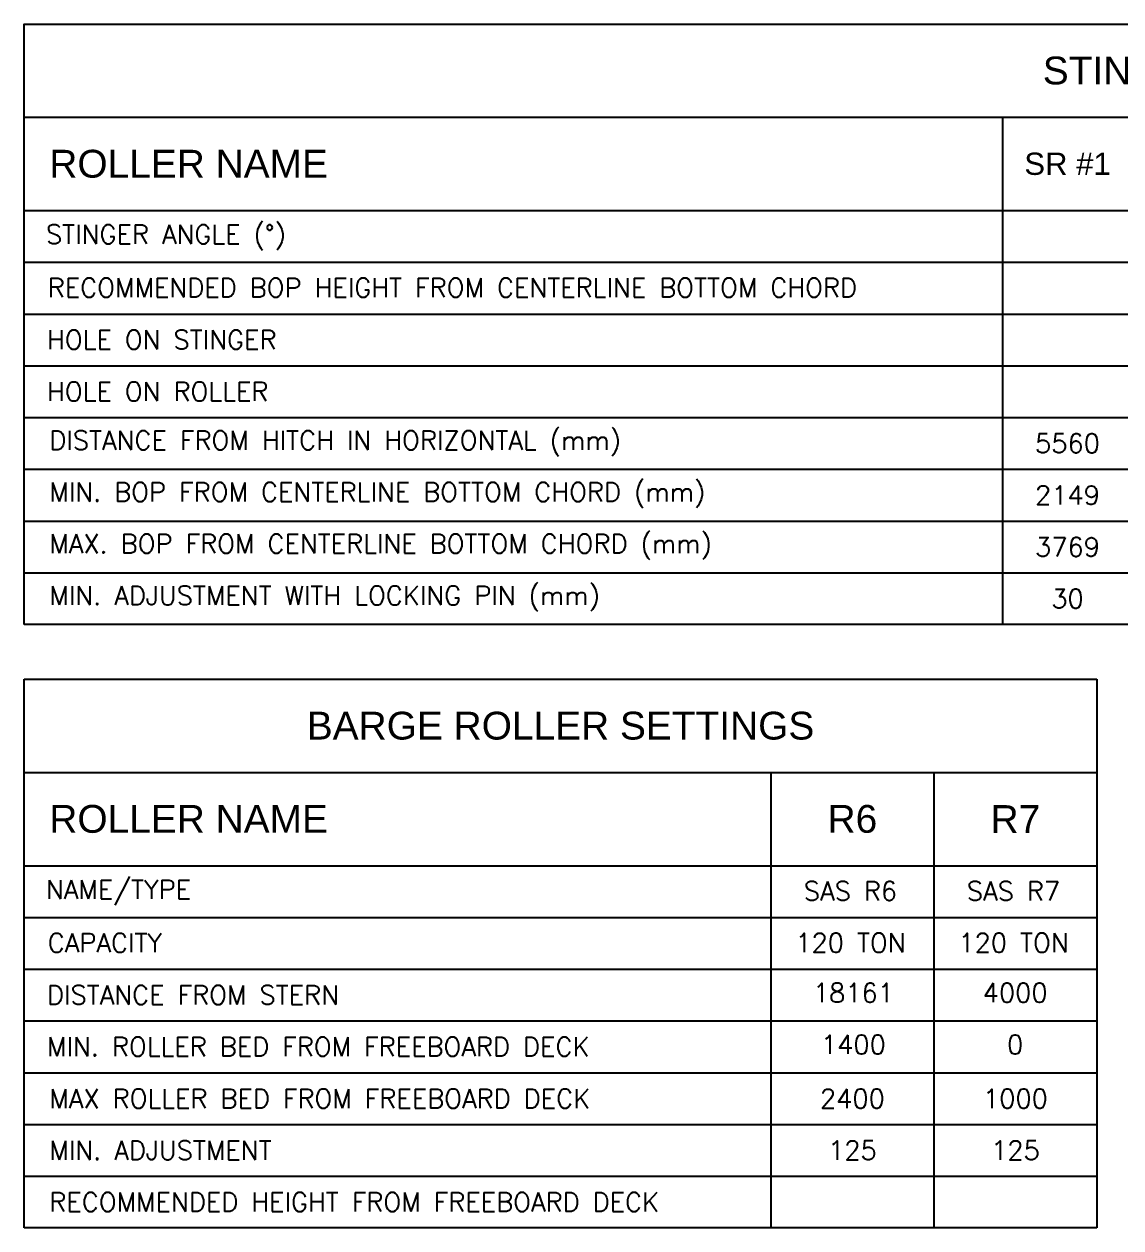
# Model space of a CAD drawing. Extents: x -77424 to 170509, y -26698 to 150000.
# Drawn here: x 0 to 39420, y 106726 to 150000 of the extents above; entities that cross this region are included whole.
import ezdxf

# ---------------------------------------------------------------- set-up
doc = ezdxf.new("R2010")
doc.units = 0
doc.header["$LTSCALE"] = 3.5
doc.header["$MEASUREMENT"] = 0
doc.layers.get('0').update_dxf_attribs({"linetype": 'CONTINUOUS'})
doc.layers.add('DIM', color=1, linetype='CONTINUOUS')
doc.styles.add('ROMANS', font='romans')
doc.styles.add('USOS-Text', font='arial.ttf')

msp = doc.modelspace()

# ---------------------------------------------------------------- linework, layer by layer
at = {"color": 3}
for p, q in [((0, 146648.7), (91118.1, 146648.7)), ((35169.5, 146648.7), (35169.5, 128415.7)), ((0, 143297.4), (91118.1, 143297.4)), ((0, 106725.8), (0, 126449.9)), ((0, 126449.9), (38559.1, 126449.9)), ((38559.1, 126449.9), (38559.1, 106725.8)), ((0, 123098.6), (38559.1, 123098.6)), ((26840.2, 123098.6), (26840.2, 106725.8)), ((32699.6, 123098.6), (32699.6, 119747.3)), ((0, 119747.3), (38559.1, 119747.3)), ((32699.6, 119747.3), (32699.6, 106725.8)), ((38559.1, 106725.8), (0, 106725.8))]:
    msp.add_line(p, q, dxfattribs=at)
at = {"color": 1}
for p, q in [((0, 141437.2), (91118.1, 141437.2)), ((0, 139577), (91118.1, 139577)), ((0, 137716.8), (91118.1, 137716.8)), ((0, 135856.5), (91118.1, 135856.5)), ((0, 133996.3), (91118.1, 133996.3)), ((0, 132136.1), (91118.1, 132136.1)), ((0, 130275.9), (91118.1, 130275.9)), ((0, 117887.1), (38559.1, 117887.1)), ((0, 116026.8), (38559.1, 116026.8)), ((0, 114166.6), (38559.1, 114166.6)), ((0, 112306.4), (38559.1, 112306.4)), ((0, 110446.2), (38559.1, 110446.2)), ((0, 108586), (38559.1, 108586))]:
    msp.add_line(p, q, dxfattribs=at)
at = {"color": 3}
msp.add_lwpolyline([(0, 128415.7), (0, 150000), (91118.1, 150000), (91118.1, 128415.7)], close=True, dxfattribs=at)

# ---------------------------------------------------------------- texts
at = {"style": 'USOS-Text'}
for s, insert, char_height, width, attachment_point in [('{\\C3;STINGER ROLLER SETTINGS}', (46390.9, 148324.4), 1000, 21232.543, 5), ('{\\C3;ROLLER NAME}', (907.1, 144973.1), 1000, 21232.543, 4), ('{\\C3;SR #1}', (37500.7, 144973.1), 800, 4398.396, 5), ('{\\C3;BARGE ROLLER SETTINGS}', (19280, 124774.2), 1000, 28000.822, 5), ('{\\C3;ROLLER NAME}', (907.1, 121422.9), 1000, 21232.543, 4), ('\\C3;R6', (29769.9, 121422.9), 1000, 4398.396, 5), ('\\C3;R7', (35629.4, 121422.9), 1000, 4398.396, 5)]:
    msp.add_mtext(s, dxfattribs=dict(at, insert=insert, char_height=char_height, width=width, attachment_point=attachment_point))
at = {"layer": 'DIM', "color": 2, "ltscale": 0.1, "char_height": 680, "style": 'ROMANS'}
for s, insert, attachment_point in [('STINGER ANGLE (%%D)', (785.6, 142328.6), 4), ('RECOMMENDED BOP HEIGHT FROM CENTERLINE BOTTOM CHORD', (850.8, 140524.1), 4), ('HOLE ON STINGER', (824.5, 138652.1), 4), ('HOLE ON ROLLER', (824.5, 136791.9), 4), ('DISTANCE FROM HITCH IN HORIZONTAL (mm)', (907.1, 134926.4), 4), ('5560', (37500.7, 134926.4), 5), ('MIN. BOP FROM CENTERLINE BOTTOM CHORD (mm)', (907.1, 133066.2), 4), ('2149', (37500.7, 133066.2), 5), ('MAX. BOP FROM CENTERLINE BOTTOM CHORD (mm)', (907.1, 131206), 4), ('3769', (37500.7, 131206), 5), ('MIN. ADJUSTMENT WITH LOCKING PIN (mm)', (907.1, 129345.8), 4), ('30', (37500.7, 129345.8), 5), ('NAME/TYPE', (785.6, 118778.5), 4), ('SAS R6', (29699.5, 118835.7), 5), ('SAS R7', (35559, 118835.7), 5), ('CAPACITY', (850.8, 116974), 4), ('120 TON', (29699.5, 116975.4), 5), ('120 TON', (35559, 116975.4), 5), ('DISTANCE FROM STERN', (824.5, 115102), 4), ('18161', (29804.7, 115178), 5), ('4000', (35619, 115178), 5), ('MIN. ROLLER BED FROM FREEBOARD DECK', (824.5, 113241.7), 4), ('1400', (29804.7, 113317.8), 5), ('0', (35619, 113317.8), 5), ('MAX ROLLER BED FROM FREEBOARD DECK', (907.1, 111376.3), 4), ('2400', (29769.9, 111376.3), 5), ('1000', (35629.4, 111376.3), 5), ('MIN. ADJUSTMENT', (907.1, 109516.1), 4), ('125', (29769.9, 109516.1), 5), ('125', (35629.4, 109516.1), 5), ('RECOMMENDED HEIGHT FROM FREEBOARD DECK', (907.1, 107655.9), 4)]:
    msp.add_mtext(s, dxfattribs=dict(at, insert=insert, attachment_point=attachment_point))

doc.saveas('drawing.dxf')
